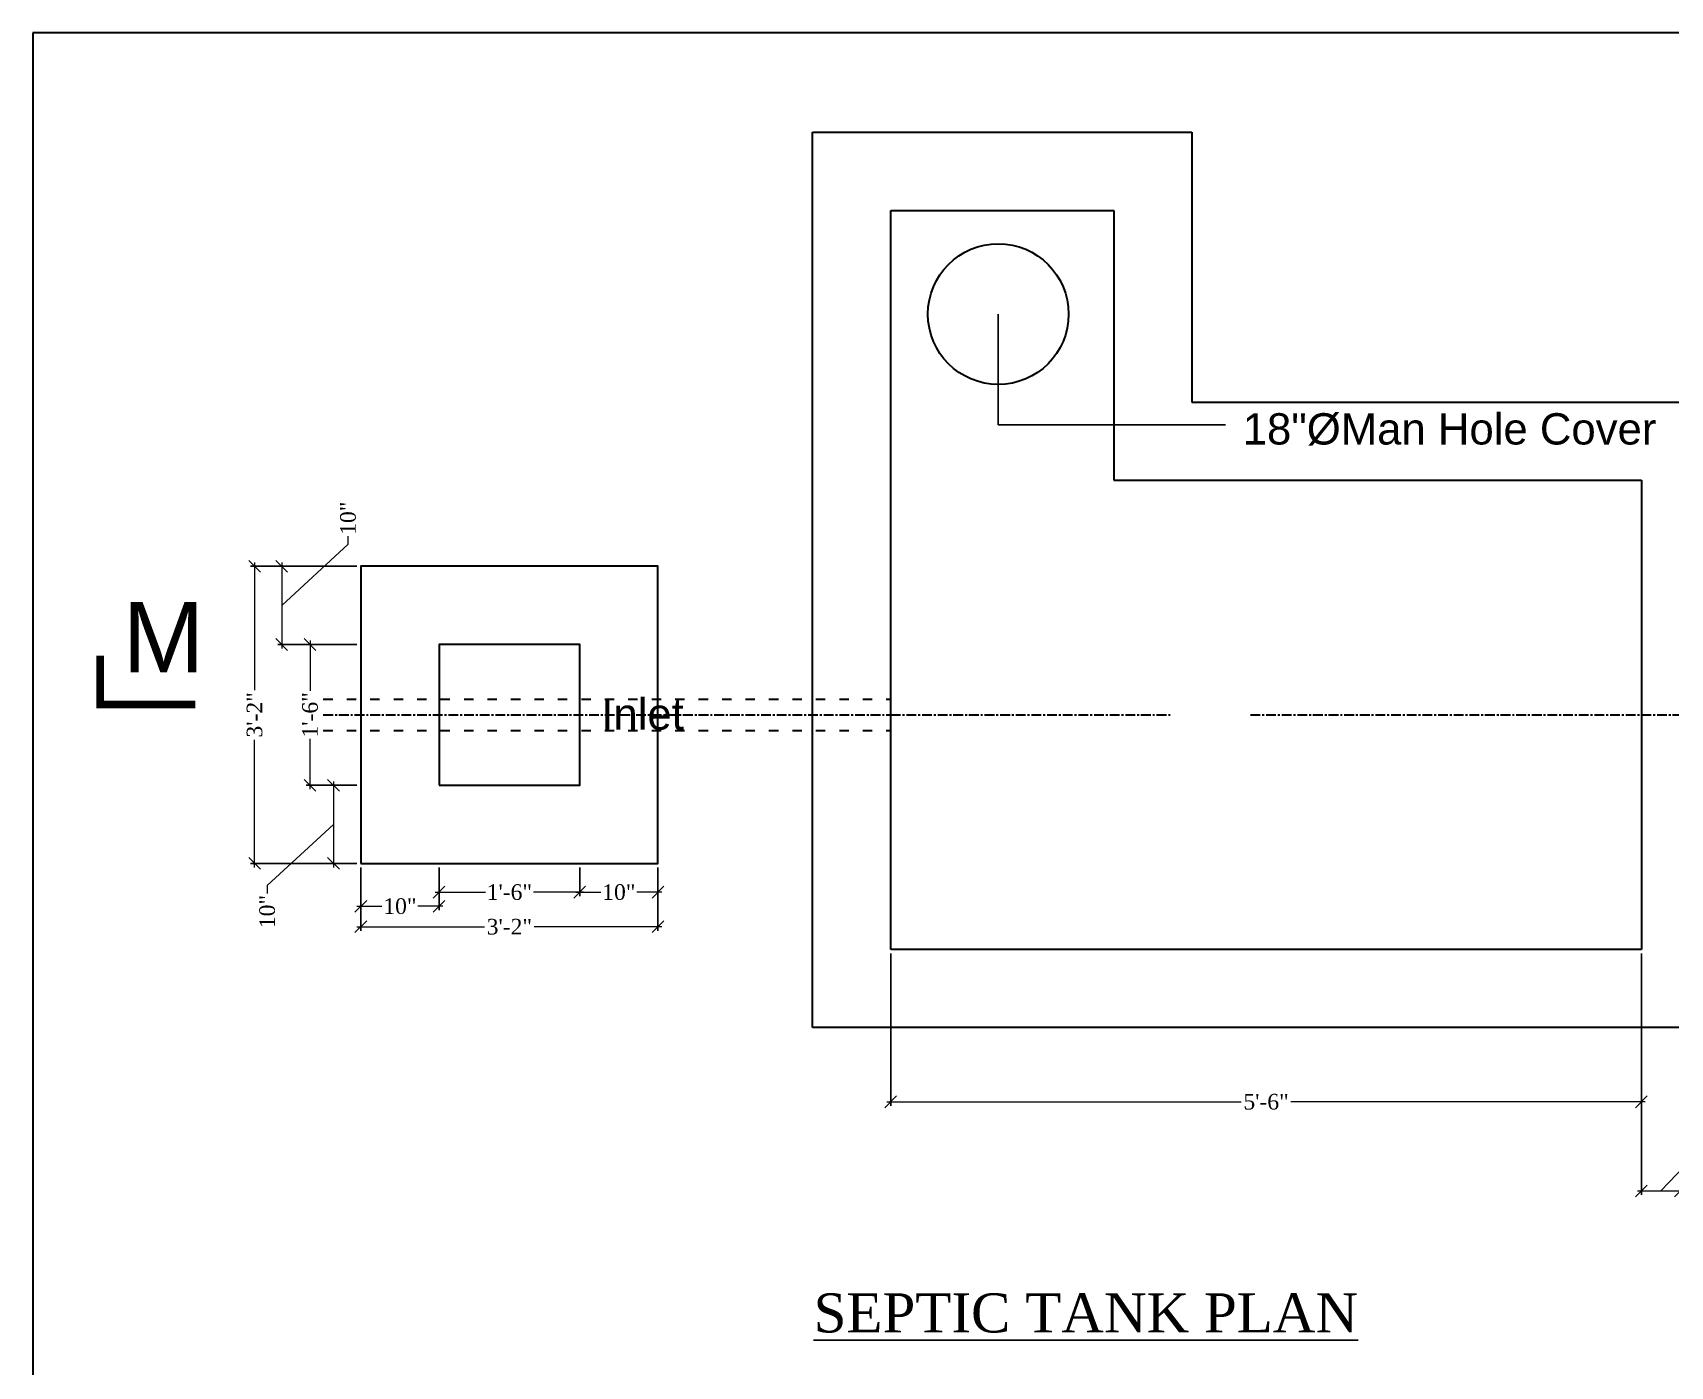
# Model space of a CAD drawing. Header units: inches. Extents: x -163735 to 106394, y -4543 to 35159.
# Drawn here: x -37507 to -37088.1, y 15093.4 to 15434.4 of the extents above; entities that cross this region are included whole.
import ezdxf

# ---------------------------------------------------------------- set-up
doc = ezdxf.new("R2010")
doc.units = ezdxf.units.IN
doc.header["$MEASUREMENT"] = 0
doc.linetypes.add('ACAD_ISO03W100', pattern=[30, 12, -18])
doc.linetypes.add('CENTER', pattern=[2, 1.25, -0.25, 0.25, -0.25])
for name, color, linetype, lineweight in [('column', 50, 'Continuous', 30), ('DIMENSION', 7, 'Continuous', 0), ('Dimenson', 16, 'Continuous', 9), ('Reinforcement', 240, 'Continuous', 9), ('Text', 34, 'Continuous', 25), ('wall', 7, 'Continuous', 15)]:
    doc.layers.add(name, color=color, linetype=linetype, lineweight=lineweight)
doc.layers.add('LINE', color=130, linetype='Continuous')
doc.styles.add('ARIAL', font='arial.ttf')
doc.styles.get("Standard").update_dxf_attribs({"font": 'times.ttf'})
doc.dimstyles.new('column', dxfattribs={"dimtxt": 2, "dimasz": 3, "dimexe": 1, "dimexo": 1, "dimgap": 1, "dimtad": 0, "dimdec": 1, "dimzin": 0, "dimdsep": 46, "dimlunit": 4, "dimtxsty": 'Standard', "dimblk": 'OBLIQUE', "dimcen": 3, "dimdle": 1, "dimclrd": 155, "dimclre": 155, "dimclrt": 155, "dimadec": 0, "dimazin": 0, "dimtfac": 1, "dimtdec": 1, "dimtofl": 0, "dimtmove": 0, "dimatfit": 3, "dimldrblk": 'CLOSEDBLANK', "dimfxl": 1, "dimtolj": 1, "dimtzin": 0, "dimlwd": 5, "dimarcsym": 0})
doc.dimstyles.get("Standard").update_dxf_attribs({"dimscale": 4, "dimtxt": 0.4925, "dimasz": 0.18, "dimexe": 0.18, "dimexo": 0.0625, "dimgap": 0.09, "dimtad": 0, "dimdec": 4, "dimzin": 0, "dimdsep": 46, "dimlunit": 4, "dimtxsty": 'Standard', "dimcen": 0.09, "dimclrt": 1, "dimadec": 0, "dimazin": 0, "dimtfac": 1, "dimtdec": 4, "dimtofl": 0, "dimtmove": 0, "dimatfit": 3, "dimfxl": 1, "dimtolj": 1, "dimtzin": 0, "dimarcsym": 0})

# ---------------------------------------------------------------- blocks, each defined once
blk = doc.blocks.new('_Oblique')
at = {"color": 0, "linetype": 'ByBlock', "lineweight": -2}
blk.add_line((-0.5, -0.5), (0.5, 0.5), dxfattribs=at)
blk = doc.blocks.new('*D335')
at = {"layer": 'Defpoints', "color": 0, "lineweight": 30}
for p in [(-37423.08, 15297.97), (-37443.3, 15277.97), (-37423.08, 15277.97)]:
    blk.add_point(p, dxfattribs=at)
at = {"layer": 'Reinforcement', "color": 155, "lineweight": 5}
for p, q in [((-37426.35, 15303.65), (-37426.35, 15305.65)), ((-37443.3, 15287.97), (-37426.35, 15303.65)), ((-37443.3, 15298.97), (-37443.3, 15276.97))]:
    blk.add_line(p, q, dxfattribs=at)
at = {"layer": 'Reinforcement', "color": 155, "lineweight": -2}
for p, q in [((-37424.08, 15297.97), (-37444.3, 15297.97)), ((-37424.08, 15277.97), (-37444.3, 15277.97))]:
    blk.add_line(p, q, dxfattribs=at)
at = {"layer": 'Reinforcement', "color": 155, "lineweight": 5, "xscale": 3, "yscale": 3, "zscale": 3}
for p, rotation in [((-37443.3, 15297.97), 90), ((-37443.3, 15277.97), 270)]:
    blk.add_blockref('_Oblique', p, dxfattribs=dict(at, rotation=rotation))
at = {"layer": 'Reinforcement', "color": 155, "insert": (-37426.35, 15310.27), "char_height": 4, "attachment_point": 5, "rotation": 90}
blk.add_mtext('\\A1;10"', dxfattribs=at)
blk = doc.blocks.new('_ClosedBlank')
at = {"color": 0, "linetype": 'ByBlock', "lineweight": -2}
for p, q in [((-1, 0.17), (0, 0)), ((-1, 0.17), (-1, -0.17)), ((0, 0), (-1, -0.17))]:
    blk.add_line(p, q, dxfattribs=at)
blk = doc.blocks.new('*D336')
at = {"layer": 'Defpoints', "color": 0, "lineweight": 30}
for p in [(-37423.08, 15241.97), (-37430.07, 15221.97), (-37423.08, 15221.97)]:
    blk.add_point(p, dxfattribs=at)
at = {"layer": 'Reinforcement', "color": 155, "lineweight": 5}
for p, q in [((-37430.07, 15242.97), (-37430.07, 15220.97)), ((-37430.07, 15231.97), (-37447.02, 15216.29)), ((-37447.02, 15216.29), (-37447.02, 15214.29))]:
    blk.add_line(p, q, dxfattribs=at)
at = {"layer": 'Reinforcement', "color": 155, "lineweight": -2}
for p, q in [((-37424.08, 15241.97), (-37431.07, 15241.97)), ((-37424.08, 15221.97), (-37431.07, 15221.97))]:
    blk.add_line(p, q, dxfattribs=at)
at = {"layer": 'Reinforcement', "color": 155, "lineweight": 5, "xscale": 3, "yscale": 3, "zscale": 3}
for p, rotation in [((-37430.07, 15241.97), 90), ((-37430.07, 15221.97), 270)]:
    blk.add_blockref('_Oblique', p, dxfattribs=dict(at, rotation=rotation))
at = {"layer": 'Reinforcement', "color": 155, "insert": (-37447.02, 15209.67), "char_height": 4, "attachment_point": 5, "rotation": 90}
blk.add_mtext('\\A1;10"', dxfattribs=at)
blk = doc.blocks.new('*D337')
at = {"layer": 'Defpoints', "color": 0, "lineweight": 30}
for p in [(-37423.08, 15277.97), (-37436.07, 15241.97), (-37423.08, 15241.97)]:
    blk.add_point(p, dxfattribs=at)
at = {"layer": 'Reinforcement', "color": 155, "lineweight": -2}
for p, q in [((-37424.08, 15277.97), (-37437.07, 15277.97)), ((-37424.08, 15241.97), (-37437.07, 15241.97))]:
    blk.add_line(p, q, dxfattribs=at)
at = {"layer": 'Reinforcement', "color": 155, "lineweight": 5}
for p, q in [((-37436.07, 15278.97), (-37436.07, 15266.1)), ((-37436.07, 15240.97), (-37436.07, 15253.84))]:
    blk.add_line(p, q, dxfattribs=at)
at = {"layer": 'Reinforcement', "color": 155, "lineweight": 5, "xscale": 3, "yscale": 3, "zscale": 3}
for p, rotation in [((-37436.07, 15277.97), 90), ((-37436.07, 15241.97), 270)]:
    blk.add_blockref('_Oblique', p, dxfattribs=dict(at, rotation=rotation))
at = {"layer": 'Reinforcement', "color": 155, "insert": (-37436.07, 15259.97), "char_height": 4, "attachment_point": 5, "rotation": 90}
blk.add_mtext('\\A1;1\'-6"', dxfattribs=at)
blk = doc.blocks.new('*D338')
at = {"layer": 'Defpoints', "color": 0, "lineweight": 30}
for p in [(-37423.08, 15297.97), (-37450.26, 15221.97), (-37423.08, 15221.97)]:
    blk.add_point(p, dxfattribs=at)
at = {"layer": 'Reinforcement', "color": 155, "lineweight": -2}
for p, q in [((-37424.08, 15297.97), (-37451.26, 15297.97)), ((-37424.08, 15221.97), (-37451.26, 15221.97))]:
    blk.add_line(p, q, dxfattribs=at)
at = {"layer": 'Reinforcement', "color": 155, "lineweight": 5}
for p, q in [((-37450.26, 15298.97), (-37450.26, 15266.33)), ((-37450.26, 15220.97), (-37450.26, 15253.61))]:
    blk.add_line(p, q, dxfattribs=at)
at = {"layer": 'Reinforcement', "color": 155, "lineweight": 5, "xscale": 3, "yscale": 3, "zscale": 3}
for p, rotation in [((-37450.26, 15297.97), 90), ((-37450.26, 15221.97), 270)]:
    blk.add_blockref('_Oblique', p, dxfattribs=dict(at, rotation=rotation))
at = {"layer": 'Reinforcement', "color": 155, "insert": (-37450.26, 15259.97), "char_height": 4, "attachment_point": 5, "rotation": 90}
blk.add_mtext('\\A1;3\'-2"', dxfattribs=at)
blk = doc.blocks.new('*D342')
at = {"layer": 'Defpoints', "color": 0, "lineweight": 30}
for p in [(-37095.52, 15179.85), (-37085.52, 15155.72), (-37085.52, 15138.22)]:
    blk.add_point(p, dxfattribs=at)
at = {"layer": 'Reinforcement', "color": 155, "lineweight": -2}
for p, q in [((-37095.52, 15178.85), (-37095.52, 15137.22)), ((-37085.52, 15154.72), (-37085.52, 15137.22))]:
    blk.add_line(p, q, dxfattribs=at)
at = {"layer": 'Reinforcement', "color": 155, "lineweight": 5}
for p, q in [((-37090.52, 15138.22), (-37082.35, 15146.79)), ((-37082.35, 15146.79), (-37080.35, 15146.79)), ((-37096.52, 15138.22), (-37084.52, 15138.22))]:
    blk.add_line(p, q, dxfattribs=at)
at = {"layer": 'Reinforcement', "color": 155, "lineweight": 5, "xscale": 3, "yscale": 3, "zscale": 3, "rotation": 180}
blk.add_blockref('_Oblique', (-37095.52, 15138.22), dxfattribs=at)
at = {"layer": 'Reinforcement', "color": 155, "lineweight": 5, "xscale": 3, "yscale": 3, "zscale": 3}
blk.add_blockref('_Oblique', (-37085.52, 15138.22), dxfattribs=at)
at = {"layer": 'Reinforcement', "color": 155, "insert": (-37077, 15146.79), "char_height": 4, "attachment_point": 5}
blk.add_mtext('\\A1;5"', dxfattribs=at)
blk = doc.blocks.new('*D345')
at = {"layer": 'Defpoints', "color": 0, "lineweight": 30}
for p in [(-37367.08, 15221.97), (-37347.08, 15221.97), (-37347.08, 15214.62)]:
    blk.add_point(p, dxfattribs=at)
at = {"layer": 'Reinforcement', "color": 155, "lineweight": -2}
for p, q in [((-37367.08, 15220.97), (-37367.08, 15213.62)), ((-37347.08, 15220.97), (-37347.08, 15213.62))]:
    blk.add_line(p, q, dxfattribs=at)
at = {"layer": 'Reinforcement', "color": 155, "lineweight": 5}
for p, q in [((-37368.08, 15214.62), (-37361.69, 15214.62)), ((-37346.08, 15214.62), (-37352.46, 15214.62))]:
    blk.add_line(p, q, dxfattribs=at)
at = {"layer": 'Reinforcement', "color": 155, "lineweight": 5, "xscale": 3, "yscale": 3, "zscale": 3, "rotation": 180}
blk.add_blockref('_Oblique', (-37367.08, 15214.62), dxfattribs=at)
at = {"layer": 'Reinforcement', "color": 155, "lineweight": 5, "xscale": 3, "yscale": 3, "zscale": 3}
blk.add_blockref('_Oblique', (-37347.08, 15214.62), dxfattribs=at)
at = {"layer": 'Reinforcement', "color": 155, "insert": (-37357.08, 15214.62), "char_height": 4, "attachment_point": 5}
blk.add_mtext('\\A1;10"', dxfattribs=at)
blk = doc.blocks.new('*D346')
at = {"layer": 'Defpoints', "color": 0, "lineweight": 30}
for p in [(-37423.08, 15221.97), (-37347.08, 15221.97), (-37347.08, 15205.77)]:
    blk.add_point(p, dxfattribs=at)
at = {"layer": 'Reinforcement', "color": 155, "lineweight": -2}
for p, q in [((-37423.08, 15220.97), (-37423.08, 15204.77)), ((-37347.08, 15220.97), (-37347.08, 15204.77))]:
    blk.add_line(p, q, dxfattribs=at)
at = {"layer": 'Reinforcement', "color": 155, "lineweight": 5}
for p, q in [((-37424.08, 15205.77), (-37391.44, 15205.77)), ((-37346.08, 15205.77), (-37378.72, 15205.77))]:
    blk.add_line(p, q, dxfattribs=at)
at = {"layer": 'Reinforcement', "color": 155, "lineweight": 5, "xscale": 3, "yscale": 3, "zscale": 3, "rotation": 180}
blk.add_blockref('_Oblique', (-37423.08, 15205.77), dxfattribs=at)
at = {"layer": 'Reinforcement', "color": 155, "lineweight": 5, "xscale": 3, "yscale": 3, "zscale": 3}
blk.add_blockref('_Oblique', (-37347.08, 15205.77), dxfattribs=at)
at = {"layer": 'Reinforcement', "color": 155, "insert": (-37385.08, 15205.77), "char_height": 4, "attachment_point": 5}
blk.add_mtext('\\A1;3\'-2"', dxfattribs=at)
blk = doc.blocks.new('*D347')
at = {"layer": 'Defpoints', "color": 0, "lineweight": 30}
for p in [(-37423.08, 15221.97), (-37403.08, 15221.97), (-37403.08, 15211.02)]:
    blk.add_point(p, dxfattribs=at)
at = {"layer": 'Reinforcement', "color": 155, "lineweight": -2}
for p, q in [((-37423.08, 15220.97), (-37423.08, 15210.02)), ((-37403.08, 15220.97), (-37403.08, 15210.02))]:
    blk.add_line(p, q, dxfattribs=at)
at = {"layer": 'Reinforcement', "color": 155, "lineweight": 5}
for p, q in [((-37424.08, 15211.02), (-37417.69, 15211.02)), ((-37402.08, 15211.02), (-37408.46, 15211.02))]:
    blk.add_line(p, q, dxfattribs=at)
at = {"layer": 'Reinforcement', "color": 155, "lineweight": 5, "xscale": 3, "yscale": 3, "zscale": 3, "rotation": 180}
blk.add_blockref('_Oblique', (-37423.08, 15211.02), dxfattribs=at)
at = {"layer": 'Reinforcement', "color": 155, "lineweight": 5, "xscale": 3, "yscale": 3, "zscale": 3}
blk.add_blockref('_Oblique', (-37403.08, 15211.02), dxfattribs=at)
at = {"layer": 'Reinforcement', "color": 155, "insert": (-37413.08, 15211.02), "char_height": 4, "attachment_point": 5}
blk.add_mtext('\\A1;10"', dxfattribs=at)
blk = doc.blocks.new('*D348')
at = {"layer": 'Defpoints', "color": 0, "lineweight": 30}
for p in [(-37403.08, 15221.97), (-37367.08, 15221.97), (-37367.08, 15214.62)]:
    blk.add_point(p, dxfattribs=at)
at = {"layer": 'Reinforcement', "color": 155, "lineweight": -2}
for p, q in [((-37403.08, 15220.97), (-37403.08, 15213.62)), ((-37367.08, 15220.97), (-37367.08, 15213.62))]:
    blk.add_line(p, q, dxfattribs=at)
at = {"layer": 'Reinforcement', "color": 155, "lineweight": 5}
for p, q in [((-37404.08, 15214.62), (-37391.21, 15214.62)), ((-37366.08, 15214.62), (-37378.95, 15214.62))]:
    blk.add_line(p, q, dxfattribs=at)
at = {"layer": 'Reinforcement', "color": 155, "lineweight": 5, "xscale": 3, "yscale": 3, "zscale": 3, "rotation": 180}
blk.add_blockref('_Oblique', (-37403.08, 15214.62), dxfattribs=at)
at = {"layer": 'Reinforcement', "color": 155, "lineweight": 5, "xscale": 3, "yscale": 3, "zscale": 3}
blk.add_blockref('_Oblique', (-37367.08, 15214.62), dxfattribs=at)
at = {"layer": 'Reinforcement', "color": 155, "insert": (-37385.08, 15214.62), "char_height": 4, "attachment_point": 5}
blk.add_mtext('\\A1;1\'-6"', dxfattribs=at)
blk = doc.blocks.new('*D356')
at = {"layer": 'Defpoints', "color": 0, "lineweight": 30}
for p in [(-37287.52, 15199.97), (-37095.52, 15199.97), (-37095.52, 15161)]:
    blk.add_point(p, dxfattribs=at)
at = {"layer": 'Reinforcement', "color": 155, "lineweight": -2}
for p, q in [((-37287.52, 15198.97), (-37287.52, 15160)), ((-37095.52, 15198.97), (-37095.52, 15160))]:
    blk.add_line(p, q, dxfattribs=at)
at = {"layer": 'Reinforcement', "color": 155, "lineweight": 5}
for p, q in [((-37288.52, 15161), (-37197.86, 15161)), ((-37094.52, 15161), (-37185.18, 15161))]:
    blk.add_line(p, q, dxfattribs=at)
at = {"layer": 'Reinforcement', "color": 155, "lineweight": 5, "xscale": 3, "yscale": 3, "zscale": 3, "rotation": 180}
blk.add_blockref('_Oblique', (-37287.52, 15161), dxfattribs=at)
at = {"layer": 'Reinforcement', "color": 155, "lineweight": 5, "xscale": 3, "yscale": 3, "zscale": 3}
blk.add_blockref('_Oblique', (-37095.52, 15161), dxfattribs=at)
at = {"layer": 'Reinforcement', "color": 155, "insert": (-37191.52, 15161), "char_height": 4, "attachment_point": 5}
blk.add_mtext('\\A1;5\'-6"', dxfattribs=at)

msp = doc.modelspace()

# ---------------------------------------------------------------- linework, layer by layer
at = {"layer": 'column', "color": 7}
for p, q in [((-37287.52, 15199.97), (-37287.52, 15389)), ((-37307.52, 15179.97), (-37307.52, 15339.97)), ((-37210.5, 15339.97), (-36863.52, 15339.97)), ((-37230.5, 15319.97), (-37095.52, 15319.97)), ((-37095.52, 15319.97), (-37095.52, 15199.97)), ((-37347.08, 15221.97), (-37347.08, 15297.97)), ((-37095.52, 15199.97), (-37287.52, 15199.97)), ((-36863.52, 15179.97), (-37307.52, 15179.97))]:
    msp.add_line(p, q, dxfattribs=at)
at = {"layer": 'column', "color": 7, "linetype": 'ACAD_ISO03W100', "ltscale": 0.2}
for p, q in [((-37432.67, 15263.97), (-37287.52, 15263.97)), ((-37432.67, 15255.97), (-37287.52, 15255.97))]:
    msp.add_line(p, q, dxfattribs=at)
at = {"layer": 'column', "color": 7, "linetype": 'CENTER', "ltscale": 2}
for p, q in [((-37432.67, 15259.97), (-37287.52, 15259.97)), ((-37287.52, 15259.97), (-37215.52, 15259.97)), ((-37195.52, 15259.97), (-36979.52, 15259.97))]:
    msp.add_line(p, q, dxfattribs=at)
at = {"layer": 'column', "color": 7}
for points in [[(-37423.08, 15221.97), (-37347.08, 15221.97), (-37347.08, 15297.97), (-37423.08, 15297.97)], [(-37403.08, 15241.97), (-37367.08, 15241.97), (-37367.08, 15277.97), (-37403.08, 15277.97)]]:
    msp.add_lwpolyline(points, close=True, dxfattribs=at)
at = {"layer": 'column', "color": 7, "const_width": 2}
msp.add_lwpolyline([(-37465.38, 15262.61), (-37489.75, 15262.61), (-37489.75, 15275.13)], dxfattribs=at)
at = {"layer": 'column', "color": 7}
msp.add_circle((-37260.02, 15362.47), 18, dxfattribs=at)
at = {"layer": 'Dimenson', "color": 7, "lineweight": 30, "ltscale": 20}
for p, q in [((-36667.84, 15434.43), (-37507, 15434.43)), ((-37507, 15434.43), (-37507, 14769.03))]:
    msp.add_line(p, q, dxfattribs=at)
at = {"layer": 'wall', "lineweight": 30}
for p, q in [((-37307.52, 15339.97), (-37307.52, 15409)), ((-37307.52, 15409), (-37210.5, 15409)), ((-37210.5, 15409), (-37210.5, 15339.97)), ((-37287.52, 15389), (-37230.5, 15389)), ((-37230.5, 15389), (-37230.5, 15319.97))]:
    msp.add_line(p, q, dxfattribs=at)

# ---------------------------------------------------------------- texts
at = {"layer": 'DIMENSION', "color": 7, "char_height": 8, "attachment_point": 1}
for s, insert in [('{\\fArial|b0|i0|c0|p34;18"%%cMan Hole Cover}', (-37197.5, 15337.12)), ('{\\fArial|b0|i0|c0|p34;Inlet}', (-37361.57, 15264.18))]:
    msp.add_mtext(s, dxfattribs=dict(at, insert=insert))
at = {"layer": 'LINE', "color": 7, "insert": (-37484.05, 15288.83), "char_height": 18, "width": 34, "attachment_point": 1, "style": 'ARIAL'}
msp.add_mtext('M', dxfattribs=at)
at = {"layer": 'Text', "color": 7, "insert": (-37307.27, 15112.02), "char_height": 10, "width": 242, "attachment_point": 1}
msp.add_mtext('{\\LSEPTIC TANK PLAN}', dxfattribs=at)

# ---------------------------------------------------------------- dimensions: what is measured, and where the dimension line sits
at = {"layer": 'Reinforcement', "color": 7}
for base, p1, p2, picture, middle in [((-37443.3, 15277.97), (-37423.08, 15297.97), (-37423.08, 15277.97), '*D335', (-37426.35, 15306.65)), ((-37430.07, 15221.97), (-37423.08, 15241.97), (-37423.08, 15221.97), '*D336', (-37447.02, 15213.29))]:
    dim = msp.add_linear_dim(base=base, p1=p1, p2=p2, angle=90, text='10"', dimstyle='column', override={"dimtxt": 4, "dimtmove": 1}, dxfattribs=at)
    dim.commit()
    dim.dimension.update_dxf_attribs({"geometry": picture, "text_midpoint": middle, "dimtype": 160})
for base, p1, p2, text, picture, middle in [((-37450.26, 15221.97), (-37423.08, 15297.97), (-37423.08, 15221.97), '3\'-2"', '*D338', (-37450.26, 15259.97)), ((-37436.07, 15241.97), (-37423.08, 15277.97), (-37423.08, 15241.97), '1\'-6"', '*D337', (-37436.07, 15259.97))]:
    dim = msp.add_linear_dim(base=base, p1=p1, p2=p2, angle=90, text=text, dimstyle='column', override={"dimtxt": 4, "dimtmove": 1}, dxfattribs=at)
    dim.commit()
    dim.dimension.update_dxf_attribs({"geometry": picture, "text_midpoint": middle})
for base, p1, p2, text, picture, middle in [((-37347.08, 15205.77), (-37423.08, 15221.97), (-37347.08, 15221.97), '3\'-2"', '*D346', (-37385.08, 15205.77)), ((-37367.08, 15214.62), (-37403.08, 15221.97), (-37367.08, 15221.97), '1\'-6"', '*D348', (-37385.08, 15214.62)), ((-37347.08, 15214.62), (-37367.08, 15221.97), (-37347.08, 15221.97), '10"', '*D345', (-37357.08, 15214.62)), ((-37095.52, 15161), (-37287.52, 15199.97), (-37095.52, 15199.97), '5\'-6"', '*D356', (-37191.52, 15161))]:
    dim = msp.add_linear_dim(base=base, p1=p1, p2=p2, text=text, dimstyle='column', override={"dimtxt": 4, "dimtmove": 1}, dxfattribs=at)
    dim.commit()
    dim.dimension.update_dxf_attribs({"geometry": picture, "text_midpoint": middle})
for base, p1, p2, text, picture, middle in [((-37403.08, 15211.02), (-37423.08, 15221.97), (-37403.08, 15221.97), '10"', '*D347', (-37413.08, 15211.02)), ((-37085.52, 15138.22), (-37095.52, 15179.85), (-37085.52, 15155.72), '5"', '*D342', (-37079.35, 15146.79))]:
    dim = msp.add_linear_dim(base=base, p1=p1, p2=p2, text=text, dimstyle='column', override={"dimtxt": 4, "dimtmove": 1}, dxfattribs=at)
    dim.commit()
    dim.dimension.update_dxf_attribs({"geometry": picture, "text_midpoint": middle, "dimtype": 160})

# ---------------------------------------------------------------- leaders
at = {"layer": 'column', "color": 7}
msp.add_leader([(-37260.02, 15362.47), (-37260.02, 15334.16), (-37201.91, 15334.16)], dimstyle='Standard', override={"dimgap": 1, "dimtad": 0}, dxfattribs=at)

doc.saveas('drawing.dxf')
